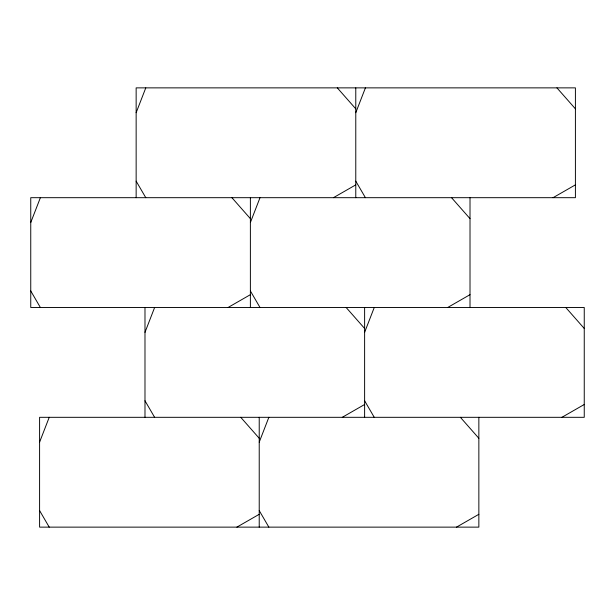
<?xml version="1.0" encoding="UTF-8"?>
<svg xmlns="http://www.w3.org/2000/svg" width="615" height="615" viewBox="0 0 615 615"><rect width="100%" height="100%" fill="white"/><g stroke="black" fill="none" stroke-linecap="round" stroke-linejoin="round"><path stroke-width="0.92" d="M30.75 222.522L40.382 197.684M136.146 112.706L145.786 87.868M39.591 442.154L49.223 417.316M144.986 332.338L154.619 307.5M250.382 222.522L260.014 197.684M355.778 112.706L365.418 87.868M259.223 442.154L268.855 417.316M364.618 332.338L374.251 307.5M333.438 197.684L355.778 184.854M228.042 307.5L250.382 294.67M553.07 197.684L575.409 184.854M447.674 307.5L470.014 294.67M342.278 417.316L364.618 404.486M236.875 527.132L259.223 514.301M561.91 417.316L584.25 404.486M456.507 527.132L478.854 514.301M556.936 87.868L575.409 108.84M565.777 307.5L584.25 328.471M451.541 197.684L470.014 218.656M337.304 87.868L355.778 108.84M460.381 417.316L478.854 438.287M346.145 307.5L364.618 328.471M231.909 197.684L250.382 218.656M240.749 417.316L259.223 438.287M355.778 181.141L365.418 197.684M364.618 400.772L374.251 417.316M250.382 290.957L260.014 307.5M136.146 181.141L145.786 197.684M259.223 510.588L268.855 527.132M144.986 400.772L154.619 417.316M30.75 290.957L40.382 307.5M39.591 510.588L49.223 527.132M478.854 417.316L478.854 527.132L39.591 527.132L39.591 417.316L584.25 417.316L584.25 307.5L30.75 307.5L30.75 197.684L575.409 197.684L575.409 87.868L136.146 87.868L136.146 197.684M470.014 197.684L470.014 307.5M364.618 307.5L364.618 417.316M355.778 87.868L355.778 197.684M259.223 417.316L259.223 527.132M250.382 197.684L250.382 307.5M144.986 307.5L144.986 417.316"/></g></svg>
